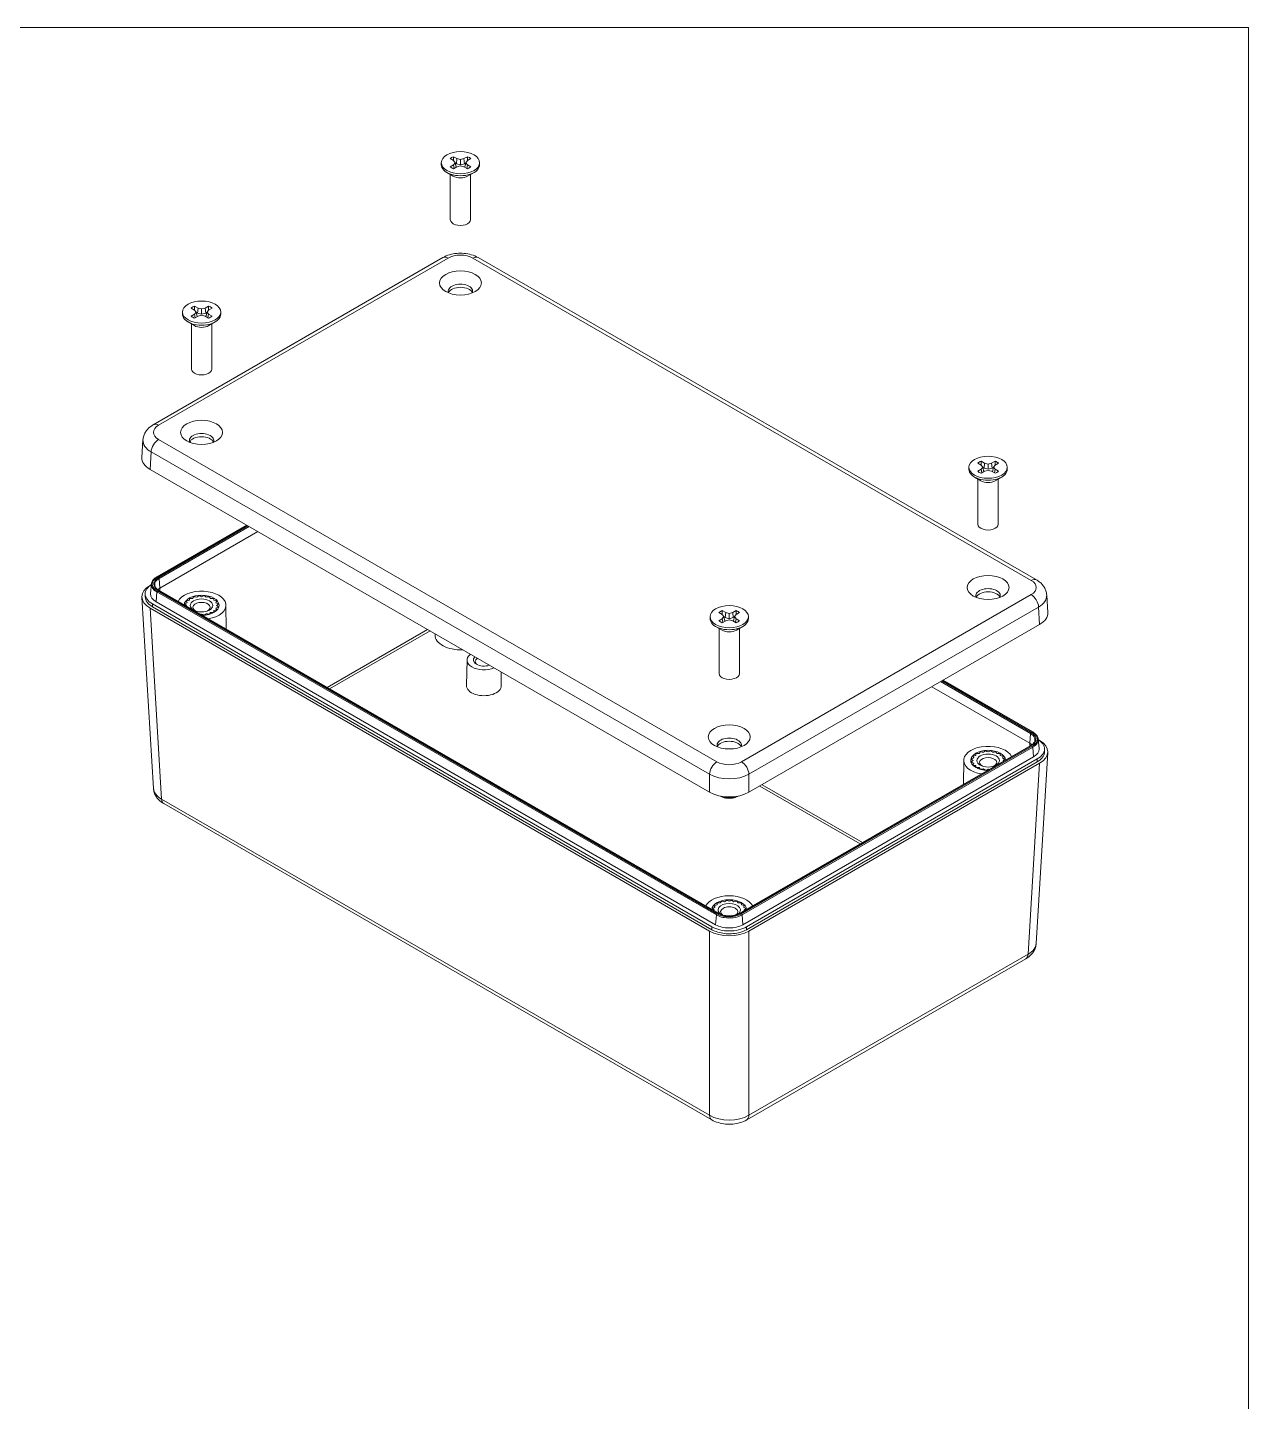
# Model space of a CAD drawing. Header units: millimetres. Extents: x 15 to 539, y 19 to 413.
# Drawn here: x 364.4 to 539.5, y 216.4 to 413.5 of the extents above; entities that cross this region are included whole.
import ezdxf

# ---------------------------------------------------------------- set-up
doc = ezdxf.new("R2010")
doc.units = ezdxf.units.MM
doc.header["$LTSCALE"] = 2
for name, color, linetype, lineweight in [('Sketch Geometry (ANSI)', 7, 'Continuous', 9), ('Symbol (ANSI)', 7, 'Continuous', 9), ('Visible (ANSI)', 7, 'Continuous', 9), ('Visible Narrow (ANSI)', 7, 'Continuous', 9)]:
    doc.layers.add(name, color=color, linetype=linetype, lineweight=lineweight)
doc.styles.add('Text Style20', font='arial.ttf')

# ---------------------------------------------------------------- blocks, each defined once
blk = doc.blocks.new('Title Blocks HAMMOND')
at = {"layer": 'Sketch Geometry (ANSI)'}
for p, q in [((269.997, 206.727), (9.353, 206.727)), ((269.997, 36.196), (269.997, 206.727))]:
    blk.add_line(p, q, dxfattribs=at)
at = {"layer": 'Symbol (ANSI)', "style": 'Text Style20'}
blk.add_attdef('<TITLE>_001', (226.806, 16.317), '', height=5, dxfattribs=at)

msp = doc.modelspace()

# ---------------------------------------------------------------- linework, layer by layer
at = {"layer": 'Visible (ANSI)'}
for p, q in [((425.4944, 394.3771), (424.9995, 394.6628)), ((425.4944, 394.9486), (425.9894, 394.6628)), ((425.7176, 394.0849), (425.4944, 394.3771)), ((425.9894, 394.6628), (425.9083, 393.9413)), ((425.9894, 394.6628), (426.4955, 394.534)), ((426.4955, 394.534), (427.0015, 394.6628)), ((426.4955, 394.534), (426.4955, 393.7918)), ((427.0015, 394.6628), (427.4965, 394.9486)), ((427.0015, 394.6628), (427.0826, 393.9413)), ((427.4965, 394.3771), (427.2733, 394.0849)), ((427.9914, 394.6628), (427.4965, 394.3771)), ((423.7455, 394.0849), (423.7455, 393.7991)), ((425.4666, 392.1478), (424.5509, 392.6765)), ((424.9995, 393.507), (425.4944, 393.7927)), ((425.0405, 392.3938), (425.0405, 385.9199)), ((425.4944, 393.7927), (425.7176, 394.0849)), ((425.4944, 393.7927), (425.5825, 393.2721)), ((425.9894, 393.507), (425.4944, 393.2212)), ((425.7176, 394.0849), (425.8703, 393.4382)), ((425.7268, 394.0461), (425.9083, 393.9413)), ((425.9083, 393.9413), (426.4955, 393.7918)), ((426.4955, 393.6358), (425.9894, 393.507)), ((426.4955, 393.7918), (427.0826, 393.9413)), ((427.0015, 393.507), (426.4955, 393.6358)), ((427.4965, 393.2212), (427.0015, 393.507)), ((427.0826, 393.9413), (427.2641, 394.0461)), ((427.2733, 394.0849), (427.1206, 393.4382)), ((427.2733, 394.0849), (427.4965, 393.7927)), ((427.4965, 393.7927), (427.4084, 393.2721)), ((427.4965, 393.7927), (427.9914, 393.507)), ((427.5243, 392.1478), (428.44, 392.6765)), ((427.9505, 392.3938), (427.9505, 385.9199)), ((429.2455, 394.0849), (429.2455, 393.7991)), ((382.4464, 356.4962), (423.9788, 380.4749)), ((429.0121, 380.4749), (509.0819, 334.2467)), ((386.6223, 372.6519), (386.6223, 372.3661)), ((388.3713, 372.944), (387.8764, 373.2298)), ((388.3713, 373.5156), (388.8663, 373.2298)), ((388.5945, 372.6519), (388.3713, 372.944)), ((388.3713, 372.3597), (388.5945, 372.6519)), ((388.5945, 372.6519), (388.7472, 372.0052)), ((388.6037, 372.6131), (388.7852, 372.5082)), ((388.8663, 373.2298), (388.7852, 372.5082)), ((388.7852, 372.5082), (389.3723, 372.3587)), ((388.8663, 373.2298), (389.3723, 373.1009)), ((389.3723, 373.1009), (389.8784, 373.2298)), ((389.3723, 373.1009), (389.3723, 372.3587)), ((389.3723, 372.3587), (389.9595, 372.5082)), ((389.8784, 373.2298), (390.3734, 373.5156)), ((389.8784, 373.2298), (389.9595, 372.5082)), ((389.9595, 372.5082), (390.141, 372.6131)), ((390.1502, 372.6519), (389.9975, 372.0052)), ((390.3734, 372.944), (390.1502, 372.6519)), ((390.1502, 372.6519), (390.3734, 372.3597)), ((390.8683, 373.2298), (390.3734, 372.944)), ((392.1223, 372.6519), (392.1223, 372.3661)), ((388.3435, 370.7147), (387.4278, 371.2434)), ((387.8764, 372.0739), (388.3713, 372.3597)), ((387.9173, 370.9608), (387.9173, 364.4869)), ((388.3713, 372.3597), (388.4594, 371.839)), ((388.8663, 372.0739), (388.3713, 371.7882)), ((389.3723, 372.2028), (388.8663, 372.0739)), ((389.8784, 372.0739), (389.3723, 372.2028)), ((390.3734, 371.7882), (389.8784, 372.0739)), ((390.3734, 372.3597), (390.2853, 371.839)), ((390.3734, 372.3597), (390.8683, 372.0739)), ((390.4012, 370.7147), (391.3169, 371.2434)), ((390.8273, 370.9608), (390.8273, 364.4869)), ((380.8168, 351.8082), (380.9686, 354.318)), ((501.1549, 350.6945), (500.6599, 350.9803)), ((501.1549, 351.266), (501.6498, 350.9803)), ((501.6498, 350.9803), (501.5688, 350.2587)), ((501.6498, 350.9803), (502.1559, 350.8514)), ((502.1559, 350.8514), (502.6619, 350.9803)), ((502.1559, 350.8514), (502.1559, 350.1092)), ((502.6619, 350.9803), (503.1569, 351.266)), ((502.6619, 350.9803), (502.743, 350.2587)), ((503.6519, 350.9803), (503.1569, 350.6945)), ((462.2061, 303.7804), (381.9856, 350.0957)), ((499.4059, 350.4023), (499.4059, 350.1166)), ((501.127, 348.4652), (500.2113, 348.9939)), ((500.6599, 349.8244), (501.1549, 350.1102)), ((501.3781, 350.4023), (501.1549, 350.6945)), ((501.1549, 350.1102), (501.3781, 350.4023)), ((501.1549, 350.1102), (501.2429, 349.5895)), ((501.6498, 349.8244), (501.1549, 349.5386)), ((501.3781, 350.4023), (501.5307, 349.7556)), ((501.3872, 350.3635), (501.5688, 350.2587)), ((501.5688, 350.2587), (502.1559, 350.1092)), ((502.1559, 349.9533), (501.6498, 349.8244)), ((502.1559, 350.1092), (502.743, 350.2587)), ((502.6619, 349.8244), (502.1559, 349.9533)), ((503.1569, 349.5386), (502.6619, 349.8244)), ((502.743, 350.2587), (502.9245, 350.3635)), ((502.9337, 350.4023), (502.7811, 349.7556)), ((503.1569, 350.6945), (502.9337, 350.4023)), ((502.9337, 350.4023), (503.1569, 350.1102)), ((503.1569, 350.1102), (503.0688, 349.5895)), ((503.1569, 350.1102), (503.6519, 349.8244)), ((503.1847, 348.4652), (504.1004, 348.9939)), ((504.9059, 350.4023), (504.9059, 350.1166)), ((500.7009, 348.7112), (500.7009, 342.2374)), ((503.6109, 348.7112), (503.6109, 342.2374)), ((395.8265, 342.1046), (382.9738, 334.6842)), ((383.3774, 333.0522), (397.4416, 341.1721)), ((381.9853, 333.4599), (382.0795, 333.5143)), ((382.047, 332.3343), (382.1899, 333.6649)), ((382.4745, 304.3344), (380.8164, 331.7474)), ((381.2893, 331.8279), (381.2893, 332.2362)), ((463.0891, 284.7862), (382.8471, 331.114)), ((383.2506, 332.746), (463.4927, 286.4182)), ((510.7115, 329.5586), (510.5597, 332.0685)), ((462.2061, 283.8804), (381.9853, 330.1959)), ((382.3141, 330.8083), (462.5596, 284.4785)), ((382.3141, 330.4), (462.5596, 284.0703)), ((392.8723, 330.6094), (392.8907, 327.1803)), ((464.0318, 329.2615), (463.5368, 329.5472)), ((464.0318, 329.833), (464.5267, 329.5472)), ((464.255, 328.9693), (464.0318, 329.2615)), ((464.5267, 329.5472), (464.4457, 328.8257)), ((464.5267, 329.5472), (465.0328, 329.4184)), ((465.0328, 329.4184), (465.5388, 329.5472)), ((465.0328, 329.4184), (465.0328, 328.6762)), ((465.5388, 329.5472), (466.0338, 329.833)), ((465.5388, 329.5472), (465.6199, 328.8257)), ((466.0338, 329.2615), (465.8106, 328.9693)), ((466.5288, 329.5472), (466.0338, 329.2615)), ((462.2828, 328.9693), (462.2828, 328.6835)), ((464.0039, 327.0322), (463.0882, 327.5608)), ((463.5368, 328.3914), (464.0318, 328.6771)), ((463.5778, 327.2782), (463.5778, 320.8043)), ((464.0318, 328.6771), (464.255, 328.9693)), ((464.0318, 328.6771), (464.1198, 328.1565)), ((464.5267, 328.3914), (464.0318, 328.1056)), ((464.255, 328.9693), (464.4076, 328.3226)), ((464.2641, 328.9305), (464.4457, 328.8257)), ((464.4457, 328.8257), (465.0328, 328.6762)), ((465.0328, 328.5202), (464.5267, 328.3914)), ((465.0328, 328.6762), (465.6199, 328.8257)), ((465.5388, 328.3914), (465.0328, 328.5202)), ((466.0338, 328.1056), (465.5388, 328.3914)), ((465.6199, 328.8257), (465.8014, 328.9305)), ((465.8106, 328.9693), (465.6579, 328.3226)), ((465.8106, 328.9693), (466.0338, 328.6771)), ((466.0338, 328.6771), (465.9457, 328.1565)), ((466.0338, 328.6771), (466.5288, 328.3914)), ((466.0616, 327.0322), (466.9773, 327.5608)), ((466.4878, 327.2782), (466.4878, 320.8043)), ((467.7828, 328.9693), (467.7828, 328.6835)), ((509.5426, 327.8461), (467.8595, 303.7804)), ((422.859, 326.4974), (422.858, 326.3231)), ((427.4329, 322.7618), (427.3544, 319.0881)), ((432.3123, 321.0395), (432.354, 319.0881)), ((508.5544, 312.4346), (495.7018, 319.8551)), ((494.0866, 318.9226), (508.1508, 310.8026)), ((509.3384, 311.4154), (509.4812, 310.0848)), ((466.5729, 286.4182), (508.2776, 310.4964)), ((509.0537, 282.0849), (510.7118, 309.4979)), ((509.4487, 311.2648), (509.5429, 311.2104)), ((510.2389, 309.9866), (510.2389, 309.5784)), ((508.6812, 308.8645), (466.9765, 284.7862)), ((467.5059, 284.4785), (509.2141, 308.5588)), ((467.5059, 284.0703), (509.2141, 308.1505)), ((509.5429, 307.9464), (467.8595, 283.8804)), ((498.6559, 308.3599), (498.6376, 304.9308)), ((462.5161, 256.7974), (383.9523, 302.1563)), ((463.8436, 303.2087), (463.8922, 303.1806)), ((466.1734, 303.1806), (466.222, 303.2087)), ((507.5759, 279.9067), (467.5495, 256.7974))]:
    msp.add_line(p, q, dxfattribs=at)
for centre, major_axis in [((426.4955, 394.0849), (-2.75, 0)), ((426.4955, 376.8349), (-3, 0)), ((389.3723, 372.6519), (2.75, 0)), ((389.3723, 355.4019), (-3, 0)), ((502.1559, 350.4023), (-2.75, 0)), ((502.1559, 333.1524), (-3, 0)), ((389.3723, 330.5824), (-1.6129, 0)), ((465.0328, 328.9693), (2.75, 0)), ((465.0328, 311.7193), (-3, 0)), ((502.1559, 308.3329), (-1.6129, 0))]:
    msp.add_ellipse(centre, major_axis=major_axis, ratio=0.57735027, dxfattribs=at)
for centre, major_axis, ratio, start_param, end_param in [((426.4955, 394.0849), (1.8, 0), 0.57735027, 2.16050344, 2.55188554), ((426.4955, 394.0849), (1.8, 0), 0.57735027, 0.58970711, 0.98108922), ((426.4955, 393.7991), (2.75, 0), 0.57735027, 3.14159265, 6.28318531), ((426.4955, 394.0849), (-1.8, 0), 0.57735027, 0.58970711, 0.98108922), ((426.4955, 394.0849), (-1.8, 0), 0.57735027, 2.16050344, 2.55188554), ((426.4955, 392.7418), (-1.455, 0), 0.57735027, 0.78539816, 2.35619449), ((426.4955, 385.9199), (1.455, 0), 0.57735027, 3.14159263, 6.28318531), ((426.4955, 375.6608), (1.75, 0), 0.57735027, 6.02721646, 9.68074681), ((426.4955, 375.2019), (1.75, 0), 0.57735027, 0.22909704, 2.91249561), ((389.3723, 372.6519), (1.8, 0), 0.57735027, 2.16050344, 2.55188554), ((389.3723, 372.6519), (1.8, 0), 0.57735027, 0.58970711, 0.98108922), ((389.3723, 372.3661), (2.75, 0), 0.57735027, 3.14159265, 6.28318531), ((389.3723, 372.6519), (-1.8, 0), 0.57735027, 0.58970711, 0.98108922), ((389.3723, 371.3087), (-1.455, 0), 0.57735027, 0.78539816, 2.35619449), ((389.3723, 372.6519), (-1.8, 0), 0.57735027, 2.16050344, 2.55188554), ((389.3723, 364.4869), (1.455, 0), 0.57735027, 3.14159265, 6.28318531), ((389.3723, 354.2278), (1.75, 0), 0.57735027, 6.02721646, 9.68074681), ((389.3723, 353.7689), (1.75, 0), 0.57735027, 0.22909704, 2.91249561), ((384.8192, 351.7277), (-4.0049, 0), 0.5766475, 6.24832118, 7.06797448), ((502.1559, 350.4023), (1.8, 0), 0.57735027, 2.16050344, 2.55188554), ((502.1559, 350.4023), (1.8, 0), 0.57735027, 0.58970711, 0.98108922), ((502.1559, 350.1166), (2.75, 0), 0.57735027, 3.14159265, 6.28318531), ((502.1559, 350.4023), (-1.8, 0), 0.57735027, 0.58970711, 0.98108922), ((502.1559, 350.4023), (-1.8, 0), 0.57735027, 2.16050344, 2.55188554), ((502.1559, 349.0592), (-1.455, 0), 0.57735027, 0.78539816, 2.35619449), ((502.1559, 342.2374), (1.455, 0), 0.57735027, 3.14159265, 6.28318531), ((384.8189, 331.8279), (-4.0049, 0), 0.5766475, 5.49839613, 7.06797448), ((384.7942, 332.2362), (-2.0024, 0), 0.5766475, 5.49839613, 5.72614097), ((389.3723, 330.6032), (-3.5, 0), 0.57735027, 1.84759585, 6.00638579), ((389.3723, 330.6032), (2.5, 0), 0.57735027, 4.74765528, 9.38951166), ((389.3723, 330.5824), (2.413, 0), 0.57735027, 2.65633309, 2.68437442), ((389.3723, 330.5824), (2.413, 0), 0.57735027, 2.34217383, 2.37021515), ((389.3723, 330.5824), (2.413, 0), 0.57735027, 2.02801456, 2.05605589), ((389.3723, 330.5824), (2.413, 0), 0.57735027, 1.71385529, 1.74189662), ((389.3723, 330.5824), (2.413, 0), 0.57735027, 1.39969603, 1.42773736), ((389.3723, 330.5824), (2.413, 0), 0.57735027, 1.08553676, 1.11357809), ((389.3723, 330.5824), (2.413, 0), 0.57735027, 0.7713775, 0.79941883), ((389.3723, 330.5824), (2.413, 0), 0.57735027, 0.45721823, 0.48525956), ((502.1559, 331.9783), (1.75, 0), 0.57735027, 6.02721646, 9.68074681), ((502.1559, 331.5194), (1.75, 0), 0.57735027, 0.22909704, 2.91249561), ((389.3723, 330.5824), (-2.413, 0), 0.57735027, 6.11208501, 6.14012634), ((389.3723, 330.312), (-1.2319, 0), 0.57735027, 2.29486727, 7.12991069), ((389.3723, 330.5824), (-2.413, 0), 0.57735027, 1.71385529, 1.74189662), ((389.3723, 330.5824), (-2.413, 0), 0.57735027, 2.02801456, 2.05605589), ((389.3723, 330.5824), (-2.413, 0), 0.57735027, 2.34217383, 2.37021515), ((389.3723, 330.5824), (-2.413, 0), 0.57735027, 2.65633309, 2.68437442), ((389.3723, 330.5824), (2.413, 0), 0.57735027, 0.14305897, 0.1711003), ((389.3723, 330.5824), (2.413, 0), 0.57735027, 6.11208501, 6.14012634), ((465.0328, 328.9693), (1.8, 0), 0.57735027, 2.16050344, 2.55188554), ((465.0328, 328.9693), (1.8, 0), 0.57735027, 0.58970711, 0.98108922), ((506.709, 329.4781), (4.0049, 0), 0.5766475, 5.49839613, 6.31804944), ((465.0328, 328.6835), (2.75, 0), 0.57735027, 3.14159265, 6.28318531), ((465.0328, 328.9693), (-1.8, 0), 0.57735027, 0.58970711, 0.98108922), ((465.0328, 328.9693), (-1.8, 0), 0.57735027, 2.16050344, 2.55188554), ((426.4955, 326.3166), (-3.6374, 0), 0.57735027, 6.28009995, 7.93701054), ((465.0328, 327.6262), (-1.455, 0), 0.57735027, 0.78539816, 2.35619449), ((429.8542, 322.7446), (-2.4215, 0), 0.57735027, 5.64287494, 8.49429201), ((429.8542, 322.7446), (-1.5, 0), 0.57735027, 5.73335436, 8.40381258), ((429.8542, 322.5097), (-1.25, 0), 0.57735027, 5.54780781, 6.82239706), ((465.0328, 320.8043), (1.455, 0), 0.57735027, 3.14159265, 6.28318531), ((429.8542, 319.0703), (2.5, 0), 0.57735027, 3.12924975, 6.29552822), ((465.0328, 310.5452), (1.75, 0), 0.57735027, 6.02721646, 9.68074681), ((465.0328, 310.0863), (1.75, 0), 0.57735027, 0.22909704, 2.91249561), ((502.1559, 308.3536), (-3.5, 0), 0.57735027, 3.41839218, 7.57718211), ((502.1559, 308.3536), (2.5, 0), 0.57735027, 0.0352663, 4.67712268), ((502.1559, 308.3329), (2.413, 0), 0.57735027, 2.02801456, 2.05605589), ((502.1559, 308.3329), (2.413, 0), 0.57735027, 1.71385529, 1.74189662), ((502.1559, 308.3329), (2.413, 0), 0.57735027, 1.39969603, 1.42773736), ((502.1559, 308.3329), (2.413, 0), 0.57735027, 1.08553676, 1.11357809), ((506.734, 309.9866), (2.0024, 0), 0.5766475, 0.55704428, 0.78478918), ((506.7093, 309.5784), (4.0049, 0), 0.5766475, 5.49839613, 7.06797448), ((502.1559, 308.3329), (-2.413, 0), 0.57735027, 6.11208501, 6.14012634), ((502.1559, 308.3329), (-2.413, 0), 0.57735027, 0.14305897, 0.1711003), ((502.1559, 308.3329), (2.413, 0), 0.57735027, 2.65633309, 2.68437442), ((502.1559, 308.3329), (-2.413, 0), 0.57735027, 0.45721823, 0.48525956), ((502.1559, 308.3329), (2.413, 0), 0.57735027, 2.34217383, 2.37021515), ((502.1559, 308.0625), (-1.2319, 0), 0.57735027, 2.29486727, 7.12991069), ((502.1559, 308.3329), (2.413, 0), 0.57735027, 0.7713775, 0.79941883), ((502.1559, 308.3329), (2.413, 0), 0.57735027, 0.45721823, 0.48525956), ((502.1559, 308.3329), (2.413, 0), 0.57735027, 0.14305897, 0.1711003), ((502.1559, 308.3329), (-2.413, 0), 0.57735027, 0.7713775, 0.79941883), ((502.1559, 308.3329), (-2.413, 0), 0.57735027, 1.08553676, 1.11357809), ((502.1559, 308.3329), (-2.413, 0), 0.57735027, 1.39969603, 1.42773736), ((465.0328, 305.4163), (4, 0), 0.5780539, 3.9275998, 5.49717816), ((465.0328, 286.9206), (-3.5, 0), 0.57735027, 3.41839218, 6.00638579), ((465.0328, 286.9206), (2.5, 0), 0.57735027, 0.0352663, 3.10632635), ((465.0328, 286.8999), (1.6129, 0), 0.57735027, 5.47868699, 10.22925391), ((465.0328, 286.8999), (2.413, 0), 0.57735027, 2.34217383, 2.37021515), ((465.0328, 286.8999), (2.413, 0), 0.57735027, 2.02801456, 2.05605589), ((465.0328, 286.8999), (2.413, 0), 0.57735027, 1.71385529, 1.74189662), ((465.0328, 286.8999), (2.413, 0), 0.57735027, 1.39969603, 1.42773736), ((465.0328, 286.8999), (2.413, 0), 0.57735027, 1.08553676, 1.11357809), ((465.0328, 286.8999), (2.413, 0), 0.57735027, 0.7713775, 0.79941883), ((465.0328, 286.8999), (-2.413, 0), 0.57735027, 6.11208501, 6.14012634), ((465.0328, 286.8999), (2.413, 0), 0.57735027, 2.65633309, 2.68437442), ((465.0328, 286.6294), (-1.2319, 0), 0.57735027, 2.45156809, 6.97321627), ((465.0328, 286.8999), (2.413, 0), 0.57735027, 0.45721823, 0.48525956), ((465.0328, 286.8999), (2.413, 0), 0.57735027, 0.14305897, 0.1711003), ((465.0328, 285.5164), (-4, 0), 0.5780539, 0.78600715, 2.3555855)]:
    msp.add_ellipse(centre, major_axis=major_axis, ratio=ratio, start_param=start_param, end_param=end_param, dxfattribs=at)
for points, degree in [([(425.4944, 394.9486), (425.4876, 394.6594), (425.4827, 394.3838)], 2), ([(427.4965, 394.9486), (427.5033, 394.6594), (427.5082, 394.3838)], 2), ([(388.3713, 373.5156), (388.3645, 373.2264), (388.3596, 372.9508)], 2), ([(390.3734, 373.5156), (390.3802, 373.2264), (390.3851, 372.9508)], 2), ([(501.1549, 351.266), (501.1481, 350.9769), (501.1432, 350.7013)], 2), ([(503.1569, 351.266), (503.1637, 350.9769), (503.1686, 350.7013)], 2), ([(381.2907, 331.8282), (381.2914, 331.564), (381.4706, 331.0352), (381.9902, 330.5871), (382.3141, 330.4)], 3), ([(387.2072, 331.1974), (387.2445, 331.1208), (387.2817, 331.0442), (387.319, 330.9676)], 3), ([(387.6257, 331.3151), (387.4964, 331.2875), (387.3672, 331.2599), (387.2379, 331.2323)], 3), ([(387.6423, 331.5536), (387.6368, 331.4741), (387.6312, 331.3946), (387.6257, 331.3151)], 3), ([(388.1033, 331.5909), (387.9656, 331.5877), (387.8279, 331.5845), (387.6902, 331.5813)], 3), ([(388.2468, 331.8148), (388.199, 331.7401), (388.1512, 331.6655), (388.1033, 331.5909)], 3), ([(388.7052, 331.7679), (388.5725, 331.7894), (388.4398, 331.811), (388.3071, 331.8325)], 3), ([(388.9615, 331.9552), (388.8761, 331.8928), (388.7906, 331.8304), (388.7052, 331.7679)], 3), ([(389.3723, 331.8289), (389.2577, 331.8731), (389.143, 331.9172), (389.0283, 331.9614)], 3), ([(389.7164, 331.9614), (389.6017, 331.9172), (389.487, 331.8731), (389.3723, 331.8289)], 3), ([(390.0395, 331.7679), (389.9541, 331.8304), (389.8686, 331.8928), (389.7832, 331.9552)], 3), ([(390.4376, 331.8325), (390.3049, 331.811), (390.1722, 331.7894), (390.0395, 331.7679)], 3), ([(390.6414, 331.5909), (390.5935, 331.6655), (390.5457, 331.7401), (390.4979, 331.8148)], 3), ([(391.0545, 331.5813), (390.9168, 331.5845), (390.7791, 331.5877), (390.6414, 331.5909)], 3), ([(391.119, 331.3151), (391.1135, 331.3946), (391.1079, 331.4741), (391.1024, 331.5536)], 3), ([(391.1024, 331.5536), (391.1118, 331.5313), (391.1212, 331.5088), (391.1305, 331.4864)], 3), ([(391.5068, 331.2323), (391.3775, 331.2599), (391.2483, 331.2875), (391.119, 331.3151)], 3), ([(391.4257, 330.9676), (391.463, 331.0442), (391.5002, 331.1208), (391.5375, 331.1974)], 3), ([(391.5375, 331.1974), (391.5435, 331.1737), (391.5494, 331.1498), (391.5551, 331.126)], 3), ([(386.984, 330.7811), (387.0604, 330.7149), (387.1369, 330.6486), (387.2133, 330.5824)], 3), ([(386.9901, 330.754), (386.988, 330.763), (386.9859, 330.772), (386.984, 330.7811)], 3), ([(387.319, 330.9676), (387.2109, 330.9183), (387.1027, 330.869), (386.9946, 330.8196)], 3), ([(387.2133, 330.5824), (387.1846, 330.5576), (387.1559, 330.5327), (387.1272, 330.5078)], 3), ([(387.3169, 330.9667), (387.3003, 331.0044), (387.2829, 331.0418), (387.2649, 331.0788)], 3), ([(389.2431, 329.2862), (389.2862, 329.3028), (389.3293, 329.3194), (389.3723, 329.3359)], 3), ([(389.3723, 329.3359), (389.3511, 329.3066), (389.3299, 329.2774), (389.3086, 329.2484)], 3), ([(389.3723, 329.3359), (389.487, 329.2918), (389.6017, 329.2477), (389.7164, 329.2035)], 3), ([(389.7164, 329.2035), (389.7084, 329.1929), (389.7004, 329.1823), (389.6924, 329.1717)], 3), ([(389.7592, 329.1772), (389.7672, 329.188), (389.7752, 329.1988), (389.7832, 329.2096)], 3), ([(389.7832, 329.2096), (389.8686, 329.2721), (389.9541, 329.3345), (390.0395, 329.3969)], 3), ([(390.0395, 329.3969), (389.9978, 329.3286), (389.9557, 329.2609), (389.9133, 329.194)], 3), ([(390.0395, 329.3969), (390.1722, 329.3754), (390.3049, 329.3539), (390.4376, 329.3324)], 3), ([(390.4376, 329.3324), (390.4292, 329.3184), (390.4208, 329.3045), (390.4123, 329.2906)], 3), ([(390.4724, 329.3071), (390.4809, 329.3214), (390.4894, 329.3357), (390.4979, 329.3501)], 3), ([(390.4979, 329.3501), (390.5457, 329.4248), (390.5935, 329.4994), (390.6414, 329.574)], 3), ([(390.6414, 329.574), (390.6013, 329.4886), (390.5601, 329.4041), (390.5181, 329.3203)], 3), ([(390.6414, 329.574), (390.7791, 329.5772), (390.9168, 329.5804), (391.0545, 329.5836)], 3), ([(391.0545, 329.5836), (391.0454, 329.5628), (391.0362, 329.5419), (391.0269, 329.5211)], 3), ([(391.0745, 329.546), (391.0839, 329.5677), (391.0932, 329.5895), (391.1024, 329.6112)], 3), ([(391.1024, 329.6112), (391.1079, 329.6908), (391.1135, 329.7703), (391.119, 329.8498)], 3), ([(391.119, 329.8498), (391.2483, 329.8774), (391.3775, 329.905), (391.5068, 329.9326)], 3), ([(391.7501, 330.8196), (391.642, 330.869), (391.5338, 330.9183), (391.4257, 330.9676)], 3), ([(391.4257, 330.1972), (391.5338, 330.2466), (391.642, 330.2959), (391.7501, 330.3452)], 3), ([(391.5375, 329.9674), (391.5002, 330.044), (391.463, 330.1206), (391.4257, 330.1972)], 3), ([(391.5068, 329.9326), (391.5005, 329.9089), (391.494, 329.8853), (391.4875, 329.8616)], 3), ([(391.5192, 329.8962), (391.5254, 329.9199), (391.5315, 329.9436), (391.5375, 329.9674)], 3), ([(391.5313, 330.5824), (391.6078, 330.6486), (391.6842, 330.7149), (391.7607, 330.7811)], 3), ([(391.7607, 330.3838), (391.6842, 330.45), (391.6078, 330.5162), (391.5313, 330.5824)], 3), ([(391.7501, 330.3452), (391.7478, 330.3208), (391.7454, 330.2963), (391.7428, 330.2718)], 3), ([(391.7546, 330.3103), (391.7567, 330.3348), (391.7588, 330.3593), (391.7607, 330.3838)], 3), ([(391.7607, 330.7811), (391.7626, 330.7565), (391.7645, 330.732), (391.7662, 330.7075)], 3), ([(464.0318, 329.833), (464.025, 329.5438), (464.0201, 329.2682)], 2), ([(466.0338, 329.833), (466.0406, 329.5438), (466.0455, 329.2682)], 2), ([(501.0304, 309.5652), (500.9825, 309.4906), (500.9347, 309.416), (500.8869, 309.3413)], 3), ([(501.4887, 309.5184), (501.356, 309.5399), (501.2233, 309.5614), (501.0907, 309.583)], 3), ([(501.745, 309.7057), (501.6596, 309.6433), (501.5742, 309.5808), (501.4887, 309.5184)], 3), ([(502.1559, 309.5794), (502.0412, 309.6235), (501.9265, 309.6677), (501.8119, 309.7118)], 3), ([(502.4999, 309.7118), (502.3852, 309.6677), (502.2706, 309.6235), (502.1559, 309.5794)], 3), ([(502.823, 309.5184), (502.7376, 309.5808), (502.6522, 309.6433), (502.5667, 309.7057)], 3), ([(503.2211, 309.583), (503.0884, 309.5614), (502.9557, 309.5399), (502.823, 309.5184)], 3), ([(503.4249, 309.3413), (503.3771, 309.416), (503.3292, 309.4906), (503.2814, 309.5652)], 3), ([(499.7675, 308.1343), (499.7656, 308.1253), (499.7638, 308.1163), (499.7621, 308.1073)], 3), ([(499.7675, 308.5315), (499.844, 308.4653), (499.9204, 308.3991), (499.9969, 308.3329)], 3), ([(499.7737, 308.5044), (499.7715, 308.5135), (499.7695, 308.5225), (499.7675, 308.5315)], 3), ([(499.9969, 308.3329), (499.9204, 308.2667), (499.844, 308.2005), (499.7675, 308.1343)], 3), ([(499.7715, 308.0686), (499.7736, 308.0776), (499.7758, 308.0866), (499.7781, 308.0957)], 3), ([(500.1025, 308.7181), (499.9944, 308.6688), (499.8863, 308.6194), (499.7781, 308.5701)], 3), ([(499.7781, 308.0957), (499.8863, 308.0464), (499.9944, 307.997), (500.1025, 307.9477)], 3), ([(499.9907, 307.7179), (499.9847, 307.7082), (499.9789, 307.6984), (499.9731, 307.6888)], 3), ([(499.981, 307.7053), (500.0044, 307.7485), (500.0269, 307.7923), (500.0484, 307.8365)], 3), ([(499.9907, 308.9479), (500.028, 308.8713), (500.0653, 308.7947), (500.1025, 308.7181)], 3), ([(500.1025, 307.9477), (500.0653, 307.8711), (500.028, 307.7945), (499.9907, 307.7179)], 3), ([(500.0028, 307.6537), (500.0089, 307.6634), (500.0151, 307.6732), (500.0215, 307.6831)], 3), ([(500.4092, 309.0656), (500.28, 309.038), (500.1507, 309.0103), (500.0215, 308.9827)], 3), ([(500.0215, 307.6831), (500.1507, 307.6555), (500.28, 307.6279), (500.4092, 307.6002)], 3), ([(500.1004, 308.7171), (500.0838, 308.7548), (500.0665, 308.7922), (500.0484, 308.8293)], 3), ([(500.4092, 307.6002), (500.3727, 307.5434), (500.3383, 307.4874), (500.3063, 307.4323)], 3), ([(500.4259, 309.3041), (500.4203, 309.2246), (500.4148, 309.1451), (500.4092, 309.0656)], 3), ([(500.4092, 307.6002), (500.4148, 307.5207), (500.4203, 307.4412), (500.4259, 307.3617)], 3), ([(500.8869, 309.3413), (500.7491, 309.3381), (500.6114, 309.3349), (500.4737, 309.3317)], 3), ([(503.838, 309.3317), (503.7003, 309.3349), (503.5626, 309.3381), (503.4249, 309.3413)], 3), ([(503.9025, 309.0656), (503.897, 309.1451), (503.8914, 309.2246), (503.8859, 309.3041)], 3), ([(503.8859, 309.3041), (503.8953, 309.2817), (503.9047, 309.2593), (503.914, 309.2368)], 3), ([(504.2903, 308.9827), (504.1611, 309.0103), (504.0318, 309.038), (503.9025, 309.0656)], 3), ([(504.2092, 308.7181), (504.2465, 308.7947), (504.2838, 308.8713), (504.321, 308.9479)], 3), ([(504.5336, 308.5701), (504.4255, 308.6194), (504.3174, 308.6688), (504.2092, 308.7181)], 3), ([(504.3149, 308.3329), (504.3913, 308.3991), (504.4678, 308.4653), (504.5442, 308.5315)], 3), ([(504.401, 308.2583), (504.3723, 308.2832), (504.3436, 308.308), (504.3149, 308.3329)], 3), ([(504.321, 308.9479), (504.327, 308.9241), (504.3329, 308.9003), (504.3387, 308.8765)], 3), ([(504.5442, 308.5315), (504.5462, 308.507), (504.548, 308.4825), (504.5497, 308.458)], 3), ([(500.4259, 307.3617), (500.4164, 307.3506), (500.4071, 307.3395), (500.3978, 307.3284)], 3), ([(500.4454, 307.301), (500.4548, 307.312), (500.4642, 307.323), (500.4737, 307.3341)], 3), ([(500.4737, 307.3341), (500.6114, 307.3309), (500.7491, 307.3277), (500.8869, 307.3245)], 3), ([(500.8869, 307.3245), (500.8428, 307.2677), (500.7999, 307.2118), (500.7584, 307.1569)], 3), ([(500.8869, 307.3245), (500.9347, 307.2498), (500.9825, 307.1752), (501.0304, 307.1006)], 3), ([(501.0304, 307.1006), (501.0218, 307.0912), (501.0132, 307.0818), (501.0046, 307.0724)], 3), ([(501.0651, 307.0549), (501.0736, 307.0642), (501.0821, 307.0735), (501.0907, 307.0829)], 3), ([(501.0907, 307.0829), (501.2233, 307.1044), (501.356, 307.1259), (501.4887, 307.1474)], 3), ([(501.4887, 307.1474), (501.4454, 307.0926), (501.4025, 307.0386), (501.3602, 306.9853)], 3), ([(501.4887, 307.1474), (501.5742, 307.085), (501.6596, 307.0225), (501.745, 306.9601)], 3), ([(501.745, 306.9601), (501.737, 306.9508), (501.7289, 306.9415), (501.7209, 306.9323)], 3), ([(501.7878, 306.926), (501.7958, 306.9353), (501.8038, 306.9446), (501.8119, 306.954)], 3), ([(501.8119, 306.954), (501.9265, 306.9981), (502.0412, 307.0423), (502.1559, 307.0864)], 3), ([(502.1559, 307.0864), (502.1133, 307.0276), (502.0708, 306.9695), (502.0283, 306.9122)], 3), ([(502.1559, 307.0864), (502.199, 307.0698), (502.242, 307.0532), (502.2851, 307.0367)], 3), ([(463.3028, 287.8711), (463.2972, 287.7916), (463.2917, 287.7121), (463.2861, 287.6325)], 3), ([(463.7637, 287.9083), (463.626, 287.9051), (463.4883, 287.9019), (463.3506, 287.8987)], 3), ([(463.9073, 288.1322), (463.8594, 288.0576), (463.8116, 287.9829), (463.7637, 287.9083)], 3), ([(464.3656, 288.0854), (464.2329, 288.1069), (464.1002, 288.1284), (463.9675, 288.1499)], 3), ([(464.6219, 288.2727), (464.5365, 288.2102), (464.451, 288.1478), (464.3656, 288.0854)], 3), ([(465.0328, 288.1464), (464.9181, 288.1905), (464.8034, 288.2346), (464.6887, 288.2788)], 3), ([(465.3768, 288.2788), (465.2621, 288.2346), (465.1474, 288.1905), (465.0328, 288.1464)], 3), ([(465.6999, 288.0854), (465.6145, 288.1478), (465.5291, 288.2102), (465.4436, 288.2727)], 3), ([(466.098, 288.1499), (465.9653, 288.1284), (465.8326, 288.1069), (465.6999, 288.0854)], 3), ([(466.3018, 287.9083), (466.254, 287.9829), (466.2061, 288.0576), (466.1583, 288.1322)], 3), ([(466.7149, 287.8987), (466.5772, 287.9019), (466.4395, 287.9051), (466.3018, 287.9083)], 3), ([(466.7794, 287.6325), (466.7739, 287.7121), (466.7683, 287.7916), (466.7628, 287.8711)], 3), ([(466.7628, 287.8711), (466.7722, 287.8487), (466.7816, 287.8263), (466.7909, 287.8038)], 3), ([(462.6444, 287.0985), (462.7209, 287.0323), (462.7973, 286.9661), (462.8738, 286.8999)], 3), ([(462.6506, 287.0714), (462.6484, 287.0804), (462.6464, 287.0895), (462.6444, 287.0985)], 3), ([(462.9794, 287.2851), (462.8713, 287.2357), (462.7632, 287.1864), (462.655, 287.1371)], 3), ([(462.8738, 286.8999), (462.8451, 286.875), (462.8163, 286.8501), (462.7876, 286.8253)], 3), ([(462.8676, 287.5149), (462.9049, 287.4383), (462.9422, 287.3617), (462.9794, 287.2851)], 3), ([(463.2861, 287.6325), (463.1569, 287.6049), (463.0276, 287.5773), (462.8983, 287.5497)], 3), ([(462.9773, 287.2841), (462.9607, 287.3218), (462.9434, 287.3592), (462.9253, 287.3963)], 3), ([(467.1672, 287.5497), (467.0379, 287.5773), (466.9087, 287.6049), (466.7794, 287.6325)], 3), ([(467.0861, 287.2851), (467.1234, 287.3617), (467.1606, 287.4383), (467.1979, 287.5149)], 3), ([(467.4105, 287.1371), (467.3024, 287.1864), (467.1942, 287.2357), (467.0861, 287.2851)], 3), ([(467.1918, 286.8999), (467.2682, 286.9661), (467.3447, 287.0323), (467.4211, 287.0985)], 3), ([(467.2779, 286.8253), (467.2492, 286.8501), (467.2205, 286.875), (467.1918, 286.8999)], 3), ([(467.1979, 287.5149), (467.2039, 287.4911), (467.2098, 287.4673), (467.2156, 287.4434)], 3), ([(467.4211, 287.0985), (467.4231, 287.074), (467.4249, 287.0495), (467.4266, 287.0249)], 3), ([(462.5596, 284.4785), (463.2075, 284.1045), (465.0328, 283.6692), (466.858, 284.1045), (467.5059, 284.4785)], 3), ([(466.9765, 284.7862), (466.4675, 284.4924), (465.0328, 284.1501), (463.598, 284.4924), (463.0891, 284.7862)], 3)]:
    msp.add_open_spline(points, degree=degree, dxfattribs=at)
for points, knots in [([(423.9788, 380.4749), (424.2816, 380.6498), (424.6039, 380.782), (425.2718, 380.9786), (425.6178, 381.0425), (426.3182, 381.1066), (426.6727, 381.1066), (427.3731, 381.0425), (427.7191, 380.9786), (428.3871, 380.782), (428.7093, 380.6498), (429.0121, 380.4749)], [-0.78478918, -0.78478918, -0.78478918, -0.78478918, -0.47087351, -0.47087351, -0.15695784, -0.15695784, 0.15695784, 0.15695784, 0.47087351, 0.47087351, 0.78478918, 0.78478918, 0.78478918, 0.78478918]), ([(380.9686, 354.318), (380.9808, 354.5196), (381.0195, 354.7183), (381.1407, 355.0919), (381.2227, 355.2667), (381.4153, 355.5861), (381.5259, 355.7308), (381.7647, 355.9922), (381.893, 356.1091), (382.1615, 356.3193), (382.3017, 356.4127), (382.4464, 356.4962)], [0.03486413, 0.03486413, 0.03486413, 0.03486413, 0.184849139, 0.184849139, 0.334834148, 0.334834148, 0.484819157, 0.484819157, 0.634804167, 0.634804167, 0.784789176, 0.784789176, 0.784789176, 0.784789176]), ([(382.1813, 333.5827), (381.615, 333.2157), (380.9389, 332.199), (381.6663, 331.1824), (382.3141, 330.8083)], [-0.7294899, -0.7294899, -0.7294899, -0.7294899, 0, 0.78478918, 0.78478918, 0.78478918, 0.78478918]), ([(382.9738, 334.6842), (382.885, 334.6329), (382.8018, 334.5775), (382.6494, 334.4595), (382.5801, 334.397), (382.4564, 334.2653), (382.4022, 334.1963), (382.3107, 334.0526), (382.2731, 333.9776), (382.217, 333.8234), (382.1984, 333.7443), (382.1899, 333.6649)], [-0.387755754, -0.387755754, -0.387755754, -0.387755754, -0.35199648, -0.35199648, -0.316237205, -0.316237205, -0.280477931, -0.280477931, -0.244718656, -0.244718656, -0.208959382, -0.208959382, -0.208959382, -0.208959382]), ([(382.6527, 333.4954), (382.6584, 333.4427), (382.6707, 333.3896), (382.7094, 333.2836), (382.7357, 333.2306), (382.802, 333.1265), (382.8421, 333.0752), (382.9363, 332.9748), (382.9902, 332.9261), (383.1111, 332.8326), (383.1781, 332.7878), (383.2506, 332.746)], [0.190877021, 0.190877021, 0.190877021, 0.190877021, 0.223542119, 0.223542119, 0.256207218, 0.256207218, 0.288872317, 0.288872317, 0.321537415, 0.321537415, 0.354202514, 0.354202514, 0.354202514, 0.354202514]), ([(509.0819, 334.2467), (509.2265, 334.1631), (509.3668, 334.0697), (509.6352, 333.8595), (509.7636, 333.7427), (510.0024, 333.4813), (510.1129, 333.3365), (510.3056, 333.0172), (510.3876, 332.8424), (510.5087, 332.4688), (510.5475, 332.2701), (510.5597, 332.0685)], [-0.784789176, -0.784789176, -0.784789176, -0.784789176, -0.634804167, -0.634804167, -0.484819157, -0.484819157, -0.334834148, -0.334834148, -0.184849139, -0.184849139, -0.03486413, -0.03486413, -0.03486413, -0.03486413]), ([(382.8471, 331.114), (382.3382, 331.4078), (382.0184, 331.8546), (382.0436, 332.3014), (382.0472, 332.334)], [-0.784789176, -0.784789176, -0.784789176, -0.784789176, 0, 0.061828197, 0.061828197, 0.061828197, 0.061828197]), ([(509.3384, 311.4154), (509.3298, 311.4948), (509.3113, 311.5738), (509.2551, 311.728), (509.2176, 311.8031), (509.126, 311.9468), (509.0719, 312.0158), (508.9481, 312.1475), (508.8789, 312.21), (508.7264, 312.3279), (508.6432, 312.3834), (508.5544, 312.4346)], [-0.178796372, -0.178796372, -0.178796372, -0.178796372, -0.143037098, -0.143037098, -0.107277823, -0.107277823, -0.071518549, -0.071518549, -0.035759274, -0.035759274, 0, 0, 0, 0]), ([(508.2776, 310.4964), (508.3499, 310.5382), (508.417, 310.583), (508.5384, 310.6769), (508.5927, 310.7261), (508.687, 310.8267), (508.7269, 310.8779), (508.7929, 310.9818), (508.8191, 311.0346), (508.8576, 311.1404), (508.8699, 311.1933), (508.8755, 311.2459)], [0, 0, 0, 0, 0.032581348, 0.032581348, 0.065162696, 0.065162696, 0.097744044, 0.097744044, 0.130325391, 0.130325391, 0.162906739, 0.162906739, 0.162906739, 0.162906739]), ([(509.481, 310.0845), (509.4846, 310.0519), (509.5098, 309.6051), (509.1901, 309.1583), (508.6812, 308.8645)], [-0.061828197, -0.061828197, -0.061828197, -0.061828197, 0, 0.784789176, 0.784789176, 0.784789176, 0.784789176]), ([(509.2141, 308.5588), (509.8619, 308.9328), (510.5893, 309.9495), (509.9132, 310.9662), (509.347, 311.3332)], [-0.78478918, -0.78478918, -0.78478918, -0.78478918, 0, 0.7294899, 0.7294899, 0.7294899, 0.7294899]), ([(509.2141, 308.1505), (509.7, 308.4311), (510.1504, 308.9178), (510.2379, 309.446), (510.2375, 309.5781)], [-0.784789176, -0.784789176, -0.784789176, -0.784789176, -0.196197294, 0, 0, 0, 0]), ([(382.4745, 304.3344), (382.4867, 304.1328), (382.5255, 303.9341), (382.6466, 303.5605), (382.7286, 303.3857), (382.9213, 303.0664), (383.0318, 302.9217), (383.2706, 302.6602), (383.3989, 302.5434), (383.6674, 302.3332), (383.8076, 302.2398), (383.9523, 302.1563)], [0.03486413, 0.03486413, 0.03486413, 0.03486413, 0.184849139, 0.184849139, 0.334834148, 0.334834148, 0.484819157, 0.484819157, 0.634804167, 0.634804167, 0.784789176, 0.784789176, 0.784789176, 0.784789176]), ([(463.8922, 303.1806), (464.0175, 303.1083), (464.16, 303.0489), (464.4619, 302.9601), (464.6221, 302.9301), (464.9512, 302.9002), (465.1173, 302.9002), (465.4465, 302.9306), (465.6067, 302.9608), (465.9074, 303.0496), (466.0481, 303.1083), (466.1734, 303.1806)], [0, 0, 0, 0, 0.044898218, 0.044898218, 0.089796435, 0.089796435, 0.134694653, 0.134694653, 0.179592871, 0.179592871, 0.224491088, 0.224491088, 0.224491088, 0.224491088]), ([(463.4927, 286.4182), (463.5707, 286.3732), (463.6559, 286.331), (463.8374, 286.2546), (463.9336, 286.2204), (464.1341, 286.161), (464.2381, 286.1359), (464.4541, 286.0947), (464.5657, 286.0789), (464.7914, 286.0575), (464.9055, 286.052), (465.1332, 286.0512), (465.2484, 286.056), (465.4754, 286.0759), (465.5871, 286.0909), (465.804, 286.1307), (465.9088, 286.1552), (466.1111, 286.2135), (466.2079, 286.2471), (466.3972, 286.3249), (466.4891, 286.3698), (466.5729, 286.4182)], [0, 0, 0, 0, 0.035153858, 0.035153858, 0.070060041, 0.070060041, 0.105162041, 0.105162041, 0.140343909, 0.140343909, 0.175463179, 0.175463179, 0.210883431, 0.210883431, 0.246004389, 0.246004389, 0.281193484, 0.281193484, 0.316429776, 0.316429776, 0.354202514, 0.354202514, 0.354202514, 0.354202514]), ([(462.5596, 284.0703), (463.0455, 283.7898), (464.3101, 283.3997), (466.2117, 283.5083), (467.182, 283.8833), (467.5059, 284.0703)], [-0.78478918, -0.78478918, -0.78478918, -0.78478918, -0.19619729, 0.39239459, 0.78478918, 0.78478918, 0.78478918, 0.78478918]), ([(507.5759, 279.9067), (507.7206, 279.9902), (507.8608, 280.0836), (508.1293, 280.2938), (508.2576, 280.4107), (508.4964, 280.6721), (508.607, 280.8168), (508.7996, 281.1362), (508.8816, 281.311), (509.0028, 281.6846), (509.0415, 281.8833), (509.0537, 282.0849)], [-0.784789176, -0.784789176, -0.784789176, -0.784789176, -0.634804167, -0.634804167, -0.484819157, -0.484819157, -0.334834148, -0.334834148, -0.184849139, -0.184849139, -0.03486413, -0.03486413, -0.03486413, -0.03486413]), ([(462.5161, 256.7974), (462.8189, 256.6226), (463.1412, 256.4904), (463.8092, 256.2938), (464.1551, 256.2299), (464.8556, 256.1658), (465.21, 256.1658), (465.9104, 256.2299), (466.2564, 256.2938), (466.9244, 256.4904), (467.2467, 256.6226), (467.5495, 256.7974)], [-0.78478918, -0.78478918, -0.78478918, -0.78478918, -0.47087351, -0.47087351, -0.15695784, -0.15695784, 0.15695784, 0.15695784, 0.47087351, 0.47087351, 0.78478918, 0.78478918, 0.78478918, 0.78478918])]:
    msp.add_open_spline(points, degree=3, knots=knots, dxfattribs=at)
at = {"layer": 'Visible Narrow (ANSI)'}
for p, q in [((383.1964, 356.4219), (424.7288, 380.4006)), ((428.2621, 380.4006), (508.3319, 334.1724)), ((463.2661, 308.1536), (383.1964, 354.3819)), ((381.9856, 350.0957), (382.1363, 352.5879)), ((382.1363, 352.5879), (462.2061, 306.3596)), ((383.0363, 334.678), (395.8631, 342.0835)), ((396.0149, 341.9958), (383.1881, 334.5903)), ((383.2762, 334.4463), (396.1836, 341.8984)), ((383.2762, 334.4463), (383.3774, 333.0522)), ((382.9483, 332.5081), (382.8471, 331.114)), ((382.9483, 332.5081), (463.1903, 286.1804)), ((463.2783, 286.3244), (383.0363, 332.6521)), ((383.1881, 332.7398), (463.4302, 286.412)), ((383.3774, 333.0522), (383.4012, 332.6591)), ((508.3319, 332.1324), (466.7995, 308.1536)), ((383.6423, 302.8005), (381.9853, 330.1959)), ((382.3141, 330.8083), (382.3141, 330.4)), ((467.8595, 306.3596), (509.3919, 330.3384)), ((509.3919, 330.3384), (509.5426, 327.8461)), ((421.7803, 327.1202), (407.3875, 318.8105)), ((407.7348, 318.61), (422.1276, 326.9197)), ((495.3446, 319.6489), (508.252, 312.1968)), ((508.3401, 312.3408), (495.5133, 319.7463)), ((495.6651, 319.834), (508.4919, 312.4284)), ((508.252, 312.1968), (508.1508, 310.8026)), ((466.6354, 286.412), (508.3401, 310.4902)), ((508.4919, 310.4026), (466.7872, 286.3244)), ((466.8753, 286.1804), (508.58, 310.2586)), ((508.1271, 310.4095), (508.1508, 310.8026)), ((508.6812, 308.8645), (508.58, 310.2586)), ((509.5429, 307.9464), (507.8859, 280.551)), ((509.2141, 308.5588), (509.2141, 308.1505)), ((462.2061, 306.3596), (462.2061, 303.7804)), ((467.8595, 303.7804), (467.8595, 306.3596)), ((469.4006, 304.6701), (483.7934, 296.3605)), ((484.1407, 296.561), (469.7479, 304.8706)), ((462.2061, 257.4417), (383.6423, 302.8005)), ((463.0891, 284.7862), (463.1903, 286.1804)), ((466.9765, 284.7862), (466.8753, 286.1804)), ((462.2061, 283.8804), (462.2061, 257.4417)), ((462.5596, 284.4785), (462.5596, 284.0703)), ((467.5059, 284.4785), (467.5059, 284.0703)), ((467.8595, 257.4417), (467.8595, 283.8804)), ((507.8859, 280.551), (467.8595, 257.4417))]:
    msp.add_line(p, q, dxfattribs=at)
for centre, major_axis, ratio, start_param, end_param in [((424.7288, 379.1759), (-0.75, 1.299), 0.57735027, 5.49778714, 6.28318531), ((426.4955, 379.3782), (2.5, 0), 0.5780539, 0.78600715, 2.3555855), ((428.2621, 379.1759), (0.75, 1.299), 0.57735027, 0, 0.78539816), ((384.9674, 355.4019), (-2.503, 0), 0.5766475, 5.49839613, 7.06797448), ((383.1964, 355.1972), (-0.75, 1.299), 0.57735027, 5.49778714, 6.28318531), ((384.9674, 354.1772), (-4.0009, 0.0906), 0.5769769, 6.26138112, 7.08103443), ((383.1964, 353.1572), (0.75, 1.299), 0.57735027, 0.78539816, 2.32128791), ((383.0363, 334.5759), (-0.0625, 0.1083), 0.57735027, 5.49778714, 6.28318531), ((383.1881, 334.4882), (-0.0625, 0.1083), 0.57735027, 4.01425728, 5.49778714), ((508.3319, 332.9476), (0.75, 1.299), 0.57735027, 0, 0.78539816), ((506.5609, 333.1524), (2.503, 0), 0.5766475, 5.49839613, 7.06797448), ((383.0363, 332.5501), (-0.0625, -0.1083), 0.57735027, 3.92699082, 5.41052068), ((383.1881, 332.6377), (0.0625, 0.1083), 0.57735027, 0, 0.78539816), ((508.3319, 330.9076), (0.75, -1.299), 0.57735027, 0.82030475, 2.35619449), ((506.5609, 331.9276), (4.0009, 0.0906), 0.5769769, 5.48533619, 6.30498949), ((508.3401, 312.2387), (0.0625, 0.1083), 0.57735027, 0.78539816, 2.26892803), ((508.4919, 312.3264), (0.0625, 0.1083), 0.57735027, 0, 0.78539816), ((508.3401, 310.3882), (-0.0625, 0.1083), 0.57735027, 5.49778714, 6.28318531), ((508.4919, 310.3005), (-0.0625, 0.1083), 0.57735027, 4.01425728, 5.49778714), ((463.2661, 306.9289), (-0.75, -1.299), 0.57735027, 3.92699082, 5.46288056), ((465.0328, 309.1761), (-2.5, 0), 0.5780539, 0.78600715, 2.3555855), ((466.7995, 306.9289), (0.75, -1.299), 0.57735027, 0.82030475, 2.35619449), ((465.0328, 307.9514), (4, 0), 0.56242377, 3.9275998, 5.49717816), ((386.4733, 304.4753), (-4.0009, -0.0906), 0.5769769, 0.02180419, 0.77172923), ((384.7023, 303.4553), (-0.75, -1.299), 0.57735027, 5.53269373, 6.28318531), ((464.0172, 303.3971), (-0.125, -0.2165), 0.57735027, 6.0366263, 6.28318531), ((466.0484, 303.3971), (0.125, -0.2165), 0.57735027, 0, 0.246559), ((463.2783, 286.2223), (0.0625, 0.1083), 0.57735027, 0.78539816, 2.26892803), ((463.4302, 286.31), (0.0625, 0.1083), 0.57735027, 0, 0.78539816), ((466.6354, 286.31), (-0.0625, 0.1083), 0.57735027, 5.49778714, 6.28318531), ((466.7872, 286.2223), (-0.0625, 0.1083), 0.57735027, 4.01425728, 5.49778714), ((505.0549, 282.2258), (4.0009, -0.0906), 0.5769769, 5.51145608, 6.26138112), ((506.8259, 281.2058), (0.75, -1.299), 0.57735027, 0, 0.75049158), ((463.2661, 258.0965), (-0.75, -1.299), 0.57735027, 5.53269373, 6.28318531), ((465.0328, 259.1189), (-4, 0), 0.59262923, 0.78600715, 2.3555855), ((466.7995, 258.0965), (0.75, -1.299), 0.57735027, 0, 0.75049158)]:
    msp.add_ellipse(centre, major_axis=major_axis, ratio=ratio, start_param=start_param, end_param=end_param, dxfattribs=at)
for points, knots in [([(382.1901, 333.6651), (382.1721, 333.4966), (382.2031, 333.3268), (382.3567, 333.012), (382.4716, 332.868), (382.719, 332.6541), (382.8283, 332.5774), (382.9483, 332.5081)], [-0.208959382, -0.208959382, -0.208959382, -0.208959382, -0.12602062, -0.12602062, -0.048469469, -0.048469469, 0, 0, 0, 0]), ([(383.0363, 332.6521), (382.9221, 332.7181), (382.818, 332.7912), (382.5824, 332.9948), (382.473, 333.1319), (382.2916, 333.5037), (382.2798, 333.7454), (382.4709, 334.2417), (382.7058, 334.4872), (383.0363, 334.678)], [0, 0, 0, 0, 0.048469469, 0.048469469, 0.12602062, 0.12602062, 0.24754261, 0.24754261, 0.387755754, 0.387755754, 0.387755754, 0.387755754]), ([(383.1881, 334.5903), (383.042, 334.506), (382.9143, 334.4087), (382.6964, 334.1839), (382.6137, 334.0544), (382.5384, 333.835), (382.524, 333.7491), (382.5242, 333.6212), (382.5279, 333.5784), (382.547, 333.4674), (382.5682, 333.3993), (382.6468, 333.2264), (382.7179, 333.1246), (382.9121, 332.923), (383.0399, 332.8253), (383.1881, 332.7398)], [0, 0, 0, 0, 0.06198544, 0.06198544, 0.132825943, 0.132825943, 0.177101257, 0.177101257, 0.199238914, 0.199238914, 0.234659165, 0.234659165, 0.291331568, 0.291331568, 0.354202514, 0.354202514, 0.354202514, 0.354202514]), ([(382.6527, 333.4954), (382.65, 333.5206), (382.6487, 333.5457), (382.6485, 333.6513), (382.6621, 333.7325), (382.7333, 333.9399), (382.8115, 334.0622), (383.0174, 334.2747), (383.1381, 334.3666), (383.2762, 334.4463)], [-0.190877021, -0.190877021, -0.190877021, -0.190877021, -0.177101257, -0.177101257, -0.132825943, -0.132825943, -0.06198544, -0.06198544, 0, 0, 0, 0]), ([(508.252, 312.1968), (508.5322, 312.035), (508.7328, 311.8279), (508.871, 311.486), (508.8881, 311.3652), (508.8752, 311.2455)], [-0.354202514, -0.354202514, -0.354202514, -0.354202514, -0.228460621, -0.228460621, -0.162906739, -0.162906739, -0.162906739, -0.162906739]), ([(508.3401, 310.4902), (508.4445, 310.5505), (508.5395, 310.6173), (508.7547, 310.8032), (508.8547, 310.9285), (509.0225, 311.2725), (509.0315, 311.4983), (508.8488, 311.9505), (508.6365, 312.1697), (508.3401, 312.3408)], [0, 0, 0, 0, 0.044275314, 0.044275314, 0.115115817, 0.115115817, 0.228460621, 0.228460621, 0.354202514, 0.354202514, 0.354202514, 0.354202514]), ([(508.4919, 312.4284), (508.8224, 312.2376), (509.0573, 311.9922), (509.2485, 311.4959), (509.2366, 311.2542), (509.0552, 310.8824), (508.9458, 310.7452), (508.7102, 310.5416), (508.6062, 310.4685), (508.4919, 310.4026)], [0, 0, 0, 0, 0.140213144, 0.140213144, 0.261735134, 0.261735134, 0.339286285, 0.339286285, 0.387755754, 0.387755754, 0.387755754, 0.387755754]), ([(508.58, 310.2586), (508.6999, 310.3279), (508.8092, 310.4046), (509.0566, 310.6184), (509.1715, 310.7625), (509.3251, 311.0772), (509.3561, 311.2471), (509.3382, 311.4155)], [-0.387755754, -0.387755754, -0.387755754, -0.387755754, -0.339286285, -0.339286285, -0.261735134, -0.261735134, -0.178796372, -0.178796372, -0.178796372, -0.178796372]), ([(465.9759, 303.1694), (465.9359, 303.1537), (465.8947, 303.1391), (465.7294, 303.086), (465.5981, 303.0554), (465.3753, 303.0216), (465.2876, 303.0125), (465.1444, 303.0042), (465.0892, 303.0027), (464.9244, 303.0026), (464.8136, 303.0088), (464.5309, 303.0412), (464.364, 303.0767), (464.1687, 303.1399), (464.1287, 303.1541), (464.0898, 303.1693)], [-0.196962497, -0.196962497, -0.196962497, -0.196962497, -0.18464392, -0.18464392, -0.148725346, -0.148725346, -0.126276237, -0.126276237, -0.112245544, -0.112245544, -0.084184158, -0.084184158, -0.03928594, -0.03928594, -0.027404356, -0.027404356, -0.027404356, -0.027404356]), ([(463.1903, 286.1804), (463.3103, 286.1111), (463.4432, 286.048), (463.8136, 285.9051), (464.063, 285.8388), (464.7393, 285.7288), (465.1789, 285.7217), (466.0817, 285.8376), (466.5282, 285.98), (466.8753, 286.1804)], [-0.387755754, -0.387755754, -0.387755754, -0.387755754, -0.339286285, -0.339286285, -0.261735134, -0.261735134, -0.140213144, -0.140213144, 0, 0, 0, 0]), ([(466.7872, 286.3244), (466.4567, 286.1336), (466.0316, 285.9979), (465.1719, 285.8876), (464.7533, 285.8944), (464.1094, 285.9991), (463.8718, 286.0623), (463.5192, 286.1983), (463.3926, 286.2584), (463.2783, 286.3244)], [0, 0, 0, 0, 0.140213144, 0.140213144, 0.261735134, 0.261735134, 0.339286285, 0.339286285, 0.387755754, 0.387755754, 0.387755754, 0.387755754]), ([(463.4302, 286.412), (463.5345, 286.3518), (463.6502, 286.2969), (463.9723, 286.1726), (464.1893, 286.1149), (464.7851, 286.018), (465.1762, 286.0128), (465.9594, 286.1183), (466.339, 286.2409), (466.6354, 286.412)], [0, 0, 0, 0, 0.044275314, 0.044275314, 0.115115817, 0.115115817, 0.228460621, 0.228460621, 0.354202514, 0.354202514, 0.354202514, 0.354202514])]:
    msp.add_open_spline(points, degree=3, knots=knots, dxfattribs=at)

# ---------------------------------------------------------------- block references
at = {"xscale": 2, "yscale": 2, "zscale": 2}
msp.add_blockref('Title Blocks HAMMOND', (-0.4977, 0.025), dxfattribs=at)

doc.saveas('drawing.dxf')
